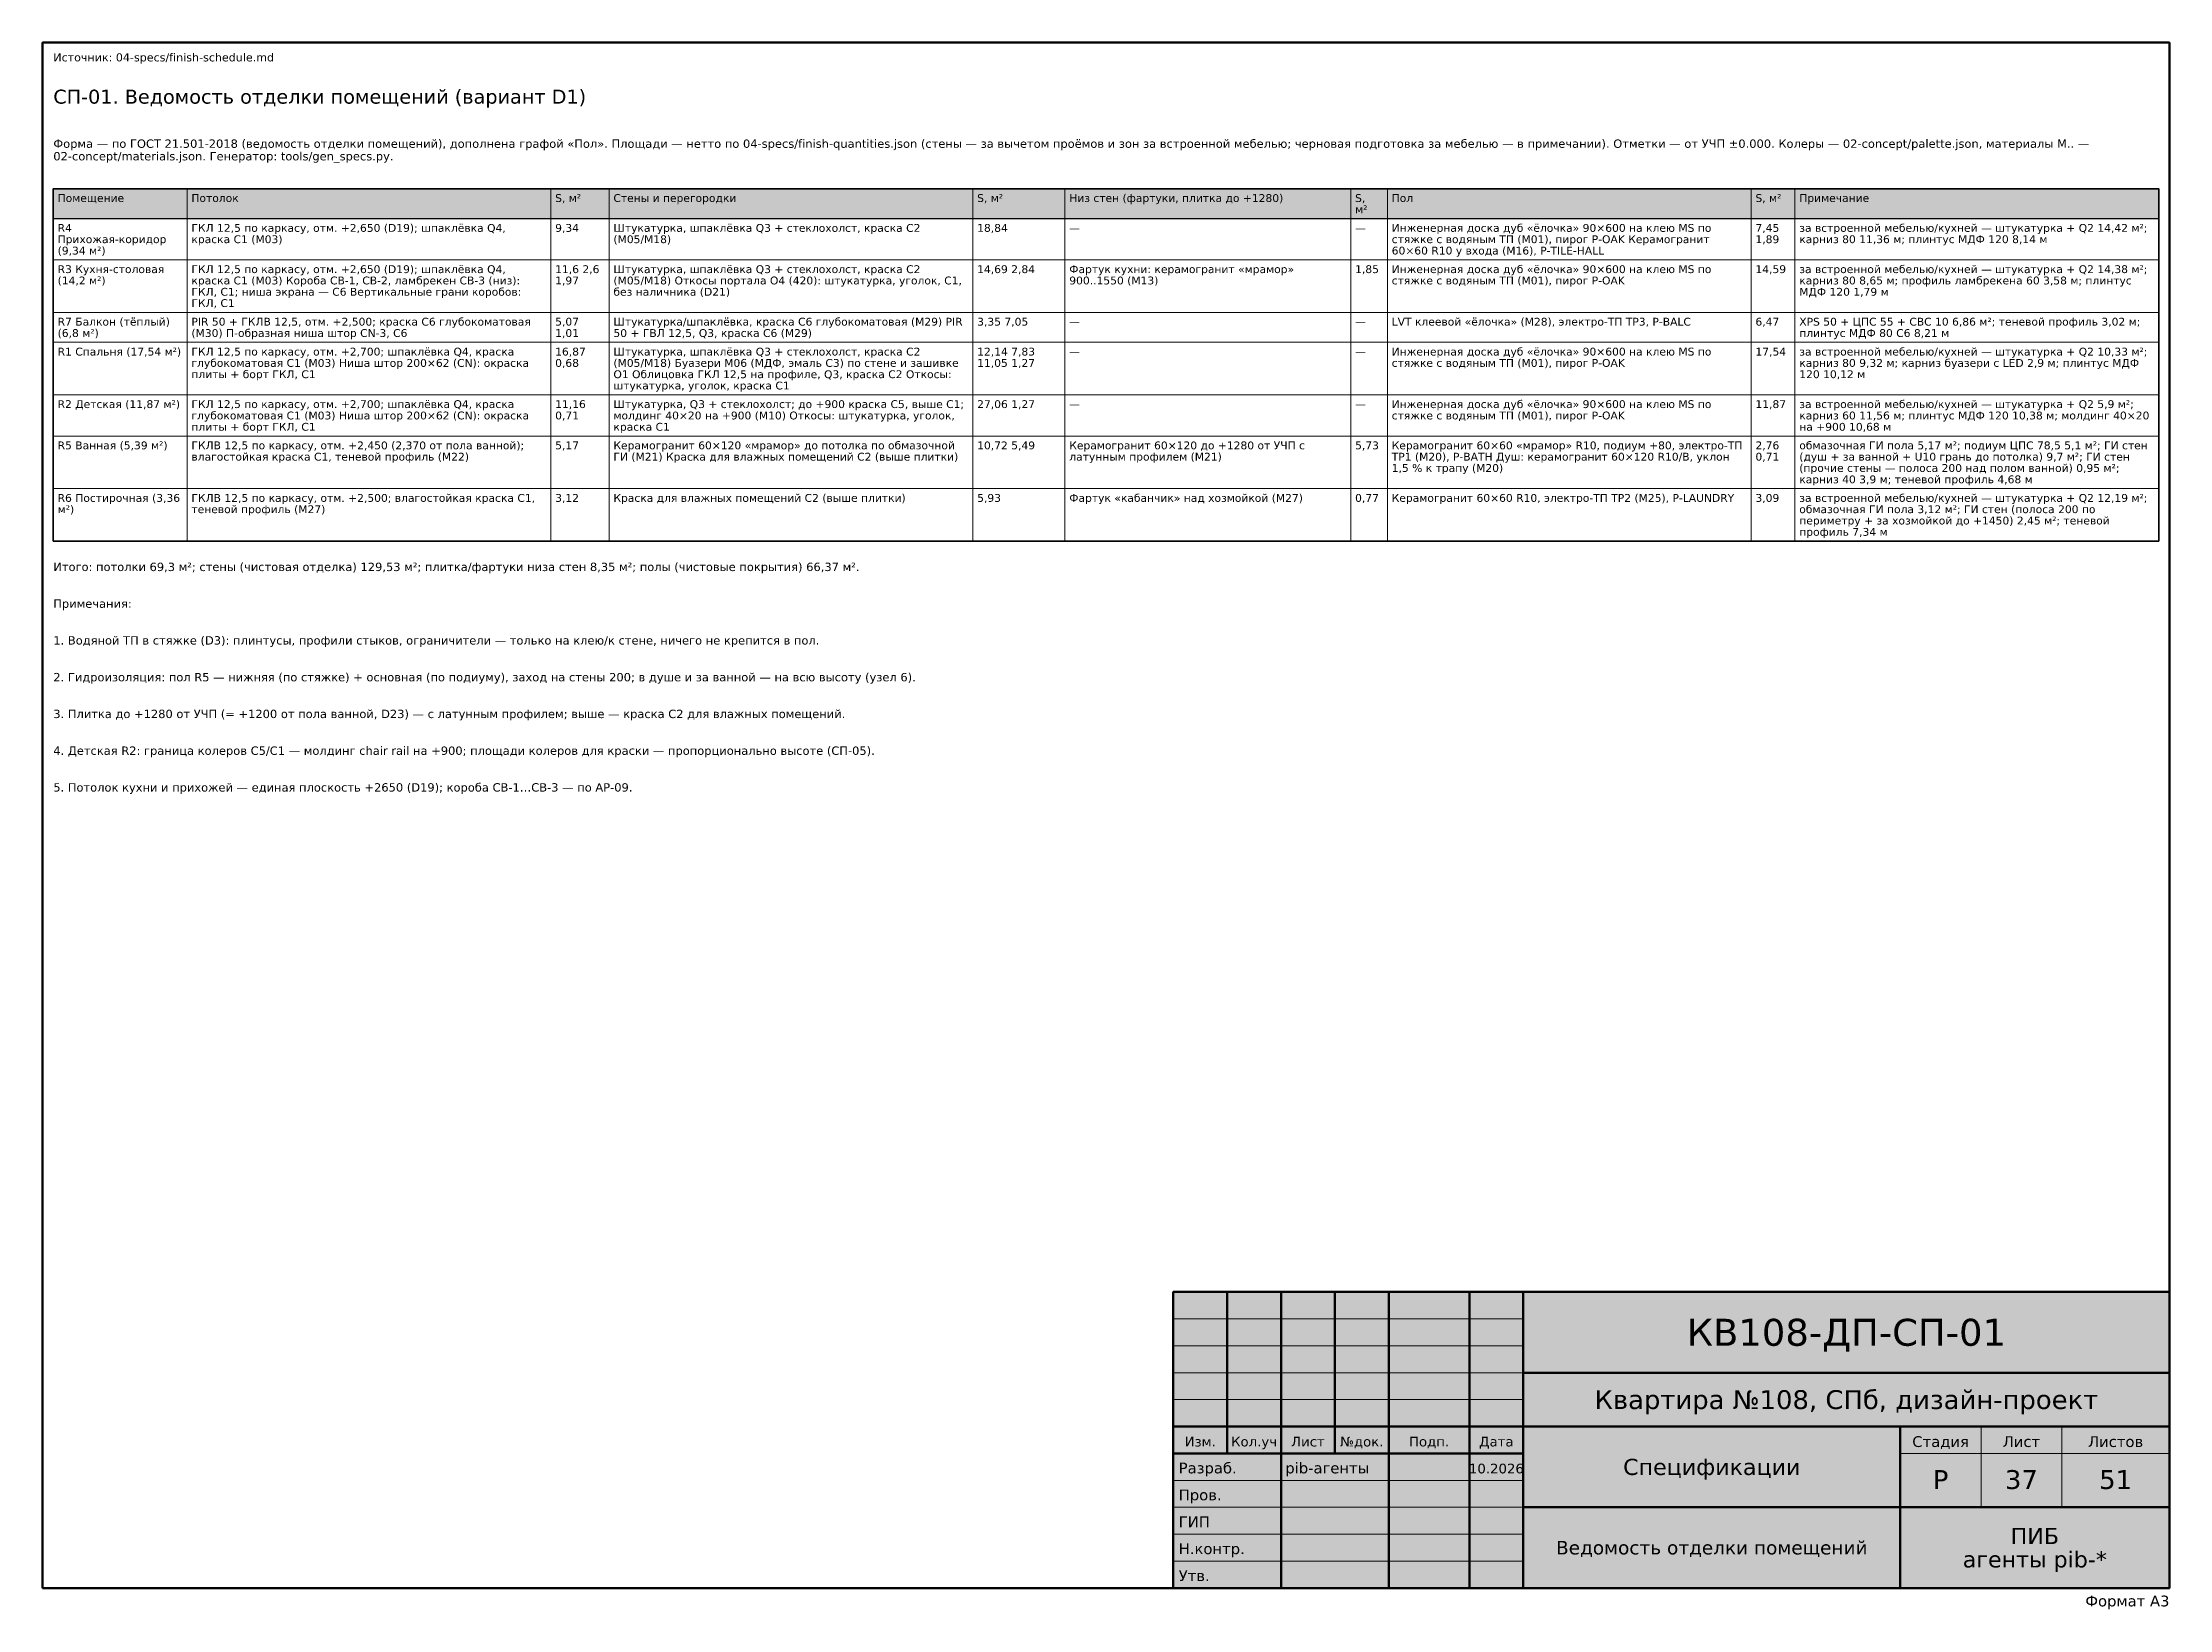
# Model space of a CAD drawing. Header units: millimetres. Extents: x 20 to 415, y 1 to 292.
import ezdxf
from ezdxf.enums import TextEntityAlignment as Align

# ---------------------------------------------------------------- set-up
doc = ezdxf.new("R2010")
doc.units = ezdxf.units.MM
doc.layers.add('FRAME', color=7, linetype='CONTINUOUS')
doc.layers.add('TEXT', color=7, linetype='CONTINUOUS')
doc.styles.add('GOST', font='DejaVuSans.ttf')

msp = doc.modelspace()

# ---------------------------------------------------------------- hatches: boundary and pattern name
at = {"layer": 'FRAME', "true_color": 0xffffff}
h = msp.add_hatch(color=7, dxfattribs=at)
h.dxf.hatch_style = 1
h.paths.add_polyline_path([(230, 5), (415, 5), (415, 60), (230, 60)])
at = {"layer": 'TEXT', "true_color": 0xe6e6e6}
h = msp.add_hatch(color=7, dxfattribs=at)
h.dxf.hatch_style = 1
h.paths.add_polyline_path([(22, 259.3), (413, 259.3), (413, 264.85), (22, 264.85)])

# ---------------------------------------------------------------- linework, layer by layer
at = {"layer": 'FRAME', "color": 7, "lineweight": 50}
for points in [[(20, 5), (415, 5), (415, 292), (20, 292)], [(230, 5), (415, 5), (415, 60), (230, 60)]]:
    msp.add_lwpolyline(points, close=True, dxfattribs=at)
for points in [[(240, 30), (240, 60)], [(250, 5), (250, 60)], [(260, 30), (260, 60)], [(270, 5), (270, 60)], [(285, 5), (285, 60)], [(295, 5), (295, 60)], [(295, 45), (415, 45)], [(230, 35), (295, 35)], [(295, 35), (415, 35)], [(365, 5), (365, 35)], [(230, 30), (295, 30)], [(295, 20), (415, 20)]]:
    msp.add_lwpolyline(points, dxfattribs=at)
at = {"layer": 'FRAME', "color": 7, "lineweight": 20}
for points in [[(230, 55), (295, 55)], [(230, 50), (295, 50)], [(230, 45), (295, 45)], [(230, 40), (295, 40)], [(380, 20), (380, 35)], [(395, 20), (395, 35)], [(365, 30), (415, 30)], [(230, 25), (295, 25)], [(230, 20), (295, 20)], [(230, 15), (295, 15)], [(230, 10), (295, 10)]]:
    msp.add_lwpolyline(points, dxfattribs=at)
at = {"layer": 'TEXT', "color": 7, "lineweight": 25}
msp.add_lwpolyline([(22, 259.3), (413, 259.3), (413, 264.85), (22, 264.85)], close=True, dxfattribs=at)
at = {"layer": 'TEXT', "color": 7, "lineweight": 15}
for points in [[(22, 264.85), (22, 259.3)], [(46.85, 264.85), (46.85, 259.3)], [(114.4, 264.85), (114.4, 259.3)], [(125.22, 264.85), (125.22, 259.3)], [(192.77, 264.85), (192.77, 259.3)], [(209.88, 264.85), (209.88, 259.3)], [(262.96, 264.85), (262.96, 259.3)], [(269.76, 264.85), (269.76, 259.3)], [(337.31, 264.85), (337.31, 259.3)], [(345.45, 264.85), (345.45, 259.3)], [(413, 264.85), (413, 259.3)], [(22, 259.3), (22, 251.64)], [(46.85, 259.3), (46.85, 251.64)], [(114.4, 259.3), (114.4, 251.64)], [(125.22, 259.3), (125.22, 251.64)], [(192.77, 259.3), (192.77, 251.64)], [(209.88, 259.3), (209.88, 251.64)], [(262.96, 259.3), (262.96, 251.64)], [(269.76, 259.3), (269.76, 251.64)], [(337.31, 259.3), (337.31, 251.64)], [(345.45, 259.3), (345.45, 251.64)], [(413, 259.3), (413, 251.64)], [(22, 251.64), (22, 241.89)], [(46.85, 251.64), (46.85, 241.89)], [(114.4, 251.64), (114.4, 241.89)], [(125.22, 251.64), (125.22, 241.89)], [(192.77, 251.64), (192.77, 241.89)], [(209.88, 251.64), (209.88, 241.89)], [(262.96, 251.64), (262.96, 241.89)], [(269.76, 251.64), (269.76, 241.89)], [(337.31, 251.64), (337.31, 241.89)], [(345.45, 251.64), (345.45, 241.89)], [(413, 251.64), (413, 241.89)], [(22, 241.89), (22, 236.33)], [(46.85, 241.89), (46.85, 236.33)], [(114.4, 241.89), (114.4, 236.33)], [(125.22, 241.89), (125.22, 236.33)], [(192.77, 241.89), (192.77, 236.33)], [(209.88, 241.89), (209.88, 236.33)], [(262.96, 241.89), (262.96, 236.33)], [(269.76, 241.89), (269.76, 236.33)], [(337.31, 241.89), (337.31, 236.33)], [(345.45, 241.89), (345.45, 236.33)], [(413, 241.89), (413, 236.33)], [(22, 236.33), (22, 226.58)], [(46.85, 236.33), (46.85, 226.58)], [(114.4, 236.33), (114.4, 226.58)], [(125.22, 236.33), (125.22, 226.58)], [(192.77, 236.33), (192.77, 226.58)], [(209.88, 236.33), (209.88, 226.58)], [(262.96, 236.33), (262.96, 226.58)], [(269.76, 236.33), (269.76, 226.58)], [(337.31, 236.33), (337.31, 226.58)], [(345.45, 236.33), (345.45, 226.58)], [(413, 236.33), (413, 226.58)], [(22, 226.58), (22, 218.92)], [(46.85, 226.58), (46.85, 218.92)], [(114.4, 226.58), (114.4, 218.92)], [(125.22, 226.58), (125.22, 218.92)], [(192.77, 226.58), (192.77, 218.92)], [(209.88, 226.58), (209.88, 218.92)], [(262.96, 226.58), (262.96, 218.92)], [(269.76, 226.58), (269.76, 218.92)], [(337.31, 226.58), (337.31, 218.92)], [(345.45, 226.58), (345.45, 218.92)], [(413, 226.58), (413, 218.92)], [(22, 218.92), (22, 209.16)], [(46.85, 218.92), (46.85, 209.16)], [(114.4, 218.92), (114.4, 209.16)], [(125.22, 218.92), (125.22, 209.16)], [(192.77, 218.92), (192.77, 209.16)], [(209.88, 218.92), (209.88, 209.16)], [(262.96, 218.92), (262.96, 209.16)], [(269.76, 218.92), (269.76, 209.16)], [(337.31, 218.92), (337.31, 209.16)], [(345.45, 218.92), (345.45, 209.16)], [(413, 218.92), (413, 209.16)], [(22, 209.16), (22, 199.41)], [(46.85, 209.16), (46.85, 199.41)], [(114.4, 209.16), (114.4, 199.41)], [(125.22, 209.16), (125.22, 199.41)], [(192.77, 209.16), (192.77, 199.41)], [(209.88, 209.16), (209.88, 199.41)], [(262.96, 209.16), (262.96, 199.41)], [(269.76, 209.16), (269.76, 199.41)], [(337.31, 209.16), (337.31, 199.41)], [(345.45, 209.16), (345.45, 199.41)], [(413, 209.16), (413, 199.41)]]:
    msp.add_lwpolyline(points, dxfattribs=at)
at = {"layer": 'TEXT', "color": 7, "lineweight": 35}
msp.add_lwpolyline([(22, 199.41), (413, 199.41), (413, 264.85), (22, 264.85)], close=True, dxfattribs=at)
at = {"layer": 'TEXT', "color": 7, "lineweight": 15}
for points in [[(22, 251.64), (413, 251.64), (413, 259.3), (22, 259.3)], [(22, 241.89), (413, 241.89), (413, 251.64), (22, 251.64)], [(22, 236.33), (413, 236.33), (413, 241.89), (22, 241.89)], [(22, 226.58), (413, 226.58), (413, 236.33), (22, 236.33)], [(22, 218.92), (413, 218.92), (413, 226.58), (22, 226.58)], [(22, 209.16), (413, 209.16), (413, 218.92), (22, 218.92)], [(22, 199.41), (413, 199.41), (413, 209.16), (22, 209.16)]]:
    msp.add_lwpolyline(points, close=True, dxfattribs=at)

# ---------------------------------------------------------------- texts
at = {"layer": 'FRAME', "color": 7, "style": 'GOST'}
for s, height, p in [('КВ108-ДП-СП-01', 5, (355, 50)), ('Квартира №108, СПб, дизайн-проект', 3.5, (355, 38.25)), ('Изм.', 1.8, (235, 31.3)), ('Кол.уч', 1.8, (245, 31.3)), ('Лист', 1.8, (255, 31.3)), ('№док.', 1.8, (265, 31.3)), ('Подп.', 1.8, (277.5, 31.3)), ('Дата', 1.8, (290, 31.3)), ('Стадия', 2, (372.5, 31.2)), ('Лист', 2, (387.5, 31.2)), ('Листов', 2, (405, 31.2)), ('10.2026', 1.8, (290, 26.3)), ('Спецификации', 3, (330, 26)), ('Р', 3.5, (372.5, 23.4)), ('37', 3.5, (387.5, 23.4)), ('51', 3.5, (405, 23.4)), ('ПИБ', 3, (390, 13.18)), ('Ведомость отделки помещений', 2.5, (330, 11.25)), ('агенты pib-*', 3, (390, 8.83))]:
    msp.add_text(s, height=height, dxfattribs=at).set_placement(p, align=Align.CENTER)
for s, p in [('Разраб.', (231, 26.3)), ('pib-агенты', (250.8, 26.3)), ('Пров.', (231, 21.3)), ('ГИП', (231, 16.3)), ('Н.контр.', (231, 11.3)), ('Утв.', (231, 6.3))]:
    msp.add_text(s, height=2, dxfattribs=at).set_placement(p)
msp.add_text('Формат A3', height=2, dxfattribs=at).set_placement((415, 1.6), align=Align.RIGHT)
at = {"layer": 'TEXT', "color": 7, "style": 'GOST'}
for s, height, p in [('Источник: 04-specs/finish-schedule.md', 1.5, (22, 288.5)), ('СП-01. Ведомость отделки помещений (вариант D1)', 2.6, (22, 280.65)), ('Форма — по ГОСТ 21.501-2018 (ведомость отделки помещений), дополнена графой «Пол». Площади — нетто по 04-specs/finish-quantities.json (стены — за вычетом проёмов и зон за встроенной мебелью; черновая подготовка за мебелью — в примечании). Отметки — от УЧП ±0.000. Колеры — 02-concept/palette.json, материалы M.. —', 1.55, (22, 272.45)), ('02-concept/materials.json. Генератор: tools/gen_specs.py.', 1.55, (22, 270.12)), ('Помещение', 1.45, (22.8, 262.4)), ('Потолок', 1.45, (47.65, 262.4)), ('S, м²', 1.45, (115.2, 262.4)), ('Стены и перегородки', 1.45, (126.02, 262.4)), ('S, м²', 1.45, (193.57, 262.4)), ('Низ стен (фартуки, плитка до +1280)', 1.45, (210.68, 262.4)), ('S,', 1.45, (263.76, 262.4)), ('м²', 1.45, (263.76, 260.3)), ('Пол', 1.45, (270.56, 262.4)), ('S, м²', 1.45, (338.11, 262.4)), ('Примечание', 1.45, (346.25, 262.4)), ('R4', 1.45, (22.8, 256.85)), ('ГКЛ 12,5 по каркасу, отм. +2,650 (D19); шпаклёвка Q4,', 1.45, (47.65, 256.85)), ('9,34', 1.45, (115.2, 256.85)), ('Штукатурка, шпаклёвка Q3 + стеклохолст, краска C2', 1.45, (126.02, 256.85)), ('18,84', 1.45, (193.57, 256.85)), ('—', 1.45, (210.68, 256.85)), ('—', 1.45, (263.76, 256.85)), ('Инженерная доска дуб «ёлочка» 90×600 на клею MS по', 1.45, (270.56, 256.85)), ('7,45', 1.45, (338.11, 256.85)), ('за встроенной мебелью/кухней — штукатурка + Q2 14,42 м²;', 1.45, (346.25, 256.85)), ('(9,34 м²)', 1.45, (22.8, 252.64)), ('Прихожая-коридор', 1.45, (22.8, 254.75)), ('краска C1 (M03)', 1.45, (47.65, 254.75)), ('(M05/M18)', 1.45, (126.02, 254.75)), ('стяжке с водяным ТП (M01), пирог P-OAK Керамогранит', 1.45, (270.56, 254.75)), ('60×60 R10 у входа (M16), P-TILE-HALL', 1.45, (270.56, 252.64)), ('1,89', 1.45, (338.11, 254.75)), ('карниз 80 11,36 м; плинтус МДФ 120 8,14 м', 1.45, (346.25, 254.75)), ('R3 Кухня-столовая', 1.45, (22.8, 249.19)), ('ГКЛ 12,5 по каркасу, отм. +2,650 (D19); шпаклёвка Q4,', 1.45, (47.65, 249.19)), ('11,6 2,6', 1.45, (115.2, 249.19)), ('Штукатурка, шпаклёвка Q3 + стеклохолст, краска C2', 1.45, (126.02, 249.19)), ('14,69 2,84', 1.45, (193.57, 249.19)), ('Фартук кухни: керамогранит «мрамор»', 1.45, (210.68, 249.19)), ('1,85', 1.45, (263.76, 249.19)), ('Инженерная доска дуб «ёлочка» 90×600 на клею MS по', 1.45, (270.56, 249.19)), ('14,59', 1.45, (338.11, 249.19)), ('за встроенной мебелью/кухней — штукатурка + Q2 14,38 м²;', 1.45, (346.25, 249.19)), ('(14,2 м²)', 1.45, (22.8, 247.09)), ('краска C1 (M03) Короба CB-1, CB-2, ламбрекен CB-3 (низ):', 1.45, (47.65, 247.09)), ('ГКЛ, C1; ниша экрана — C6 Вертикальные грани коробов:', 1.45, (47.65, 244.99)), ('1,97', 1.45, (115.2, 247.09)), ('без наличника (D21)', 1.45, (126.02, 244.99)), ('(M05/M18) Откосы портала O4 (420): штукатурка, уголок, C1,', 1.45, (126.02, 247.09)), ('900..1550 (M13)', 1.45, (210.68, 247.09)), ('стяжке с водяным ТП (M01), пирог P-OAK', 1.45, (270.56, 247.09)), ('карниз 80 8,65 м; профиль ламбрекена 60 3,58 м; плинтус', 1.45, (346.25, 247.09)), ('МДФ 120 1,79 м', 1.45, (346.25, 244.99)), ('ГКЛ, C1', 1.45, (47.65, 242.89)), ('PIR 50 + ГКЛВ 12,5, отм. +2,500; краска C6 глубокоматовая', 1.45, (47.65, 239.44)), ('Штукатурка/шпаклёвка, краска C6 глубокоматовая (M29) PIR', 1.45, (126.02, 239.44)), ('(6,8 м²)', 1.45, (22.8, 237.33)), ('R7 Балкон (тёплый)', 1.45, (22.8, 239.44)), ('(M30) П-образная ниша штор CN-3, C6', 1.45, (47.65, 237.33)), ('5,07', 1.45, (115.2, 239.44)), ('1,01', 1.45, (115.2, 237.33)), ('50 + ГВЛ 12,5, Q3, краска C6 (M29)', 1.45, (126.02, 237.33)), ('3,35 7,05', 1.45, (193.57, 239.44)), ('—', 1.45, (210.68, 239.44)), ('—', 1.45, (263.76, 239.44)), ('LVT клеевой «ёлочка» (M28), электро-ТП TP3, P-BALC', 1.45, (270.56, 239.44)), ('6,47', 1.45, (338.11, 239.44)), ('XPS 50 + ЦПС 55 + СВС 10 6,86 м²; теневой профиль 3,02 м;', 1.45, (346.25, 239.44)), ('плинтус МДФ 80 C6 8,21 м', 1.45, (346.25, 237.33)), ('R1 Спальня (17,54 м²)', 1.45, (22.8, 233.88)), ('глубокоматовая C1 (M03) Ниша штор 200×62 (CN): окраска', 1.45, (47.65, 231.78)), ('ГКЛ 12,5 по каркасу, отм. +2,700; шпаклёвка Q4, краска', 1.45, (47.65, 233.88)), ('0,68', 1.45, (115.2, 231.78)), ('16,87', 1.45, (115.2, 233.88)), ('(M05/M18) Буазери M06 (МДФ, эмаль C3) по стене и зашивке', 1.45, (126.02, 231.78)), ('Штукатурка, шпаклёвка Q3 + стеклохолст, краска C2', 1.45, (126.02, 233.88)), ('12,14 7,83', 1.45, (193.57, 233.88)), ('11,05 1,27', 1.45, (193.57, 231.78)), ('—', 1.45, (210.68, 233.88)), ('—', 1.45, (263.76, 233.88)), ('стяжке с водяным ТП (M01), пирог P-OAK', 1.45, (270.56, 231.78)), ('Инженерная доска дуб «ёлочка» 90×600 на клею MS по', 1.45, (270.56, 233.88)), ('17,54', 1.45, (338.11, 233.88)), ('за встроенной мебелью/кухней — штукатурка + Q2 10,33 м²;', 1.45, (346.25, 233.88)), ('карниз 80 9,32 м; карниз буазери с LED 2,9 м; плинтус МДФ', 1.45, (346.25, 231.78)), ('плиты + борт ГКЛ, C1', 1.45, (47.65, 229.68)), ('O1 Облицовка ГКЛ 12,5 на профиле, Q3, краска C2 Откосы:', 1.45, (126.02, 229.68)), ('120 10,12 м', 1.45, (346.25, 229.68)), ('R2 Детская (11,87 м²)', 1.45, (22.8, 224.13)), ('ГКЛ 12,5 по каркасу, отм. +2,700; шпаклёвка Q4, краска', 1.45, (47.65, 224.13)), ('11,16', 1.45, (115.2, 224.13)), ('штукатурка, уголок, краска C1', 1.45, (126.02, 227.58)), ('Штукатурка, Q3 + стеклохолст; до +900 краска C5, выше C1;', 1.45, (126.02, 224.13)), ('27,06 1,27', 1.45, (193.57, 224.13)), ('Инженерная доска дуб «ёлочка» 90×600 на клею MS по', 1.45, (270.56, 224.13)), ('11,87', 1.45, (338.11, 224.13)), ('за встроенной мебелью/кухней — штукатурка + Q2 5,9 м²;', 1.45, (346.25, 224.13)), ('глубокоматовая C1 (M03) Ниша штор 200×62 (CN): окраска', 1.45, (47.65, 222.02)), ('плиты + борт ГКЛ, C1', 1.45, (47.65, 219.92)), ('0,71', 1.45, (115.2, 222.02)), ('молдинг 40×20 на +900 (M10) Откосы: штукатурка, уголок,', 1.45, (126.02, 222.02)), ('краска C1', 1.45, (126.02, 219.92)), ('—', 1.45, (210.68, 224.13)), ('—', 1.45, (263.76, 224.13)), ('стяжке с водяным ТП (M01), пирог P-OAK', 1.45, (270.56, 222.02)), ('карниз 60 11,56 м; плинтус МДФ 120 10,38 м; молдинг 40×20', 1.45, (346.25, 222.02)), ('на +900 10,68 м', 1.45, (346.25, 219.92)), ('R5 Ванная (5,39 м²)', 1.45, (22.8, 216.47)), ('ГКЛВ 12,5 по каркасу, отм. +2,450 (2,370 от пола ванной);', 1.45, (47.65, 216.47)), ('5,17', 1.45, (115.2, 216.47)), ('Керамогранит 60×120 «мрамор» до потолка по обмазочной', 1.45, (126.02, 216.47)), ('10,72 5,49', 1.45, (193.57, 216.47)), ('Керамогранит 60×120 до +1280 от УЧП с', 1.45, (210.68, 216.47)), ('5,73', 1.45, (263.76, 216.47)), ('Керамогранит 60×60 «мрамор» R10, подиум +80, электро-ТП', 1.45, (270.56, 216.47)), ('2,76', 1.45, (338.11, 216.47)), ('обмазочная ГИ пола 5,17 м²; подиум ЦПС 78,5 5,1 м²; ГИ стен', 1.45, (346.25, 216.47)), ('влагостойкая краска C1, теневой профиль (M22)', 1.45, (47.65, 214.37)), ('ГИ (M21) Краска для влажных помещений C2 (выше плитки)', 1.45, (126.02, 214.37)), ('латунным профилем (M21)', 1.45, (210.68, 214.37)), ('TP1 (M20), P-BATH Душ: керамогранит 60×120 R10/B, уклон', 1.45, (270.56, 214.37)), ('1,5 % к трапу (M20)', 1.45, (270.56, 212.27)), ('0,71', 1.45, (338.11, 214.37)), ('(душ + за ванной + U10 грань до потолка) 9,7 м²; ГИ стен', 1.45, (346.25, 214.37)), ('(прочие стены — полоса 200 над полом ванной) 0,95 м²;', 1.45, (346.25, 212.27)), ('карниз 40 3,9 м; теневой профиль 4,68 м', 1.45, (346.25, 210.16)), ('м²)', 1.45, (22.8, 204.61)), ('R6 Постирочная (3,36', 1.45, (22.8, 206.71)), ('теневой профиль (M27)', 1.45, (47.65, 204.61)), ('ГКЛВ 12,5 по каркасу, отм. +2,500; влагостойкая краска C1,', 1.45, (47.65, 206.71)), ('3,12', 1.45, (115.2, 206.71)), ('Краска для влажных помещений C2 (выше плитки)', 1.45, (126.02, 206.71)), ('5,93', 1.45, (193.57, 206.71)), ('Фартук «кабанчик» над хозмойкой (M27)', 1.45, (210.68, 206.71)), ('0,77', 1.45, (263.76, 206.71)), ('Керамогранит 60×60 R10, электро-ТП TP2 (M25), P-LAUNDRY', 1.45, (270.56, 206.71)), ('3,09', 1.45, (338.11, 206.71)), ('обмазочная ГИ пола 3,12 м²; ГИ стен (полоса 200 по', 1.45, (346.25, 204.61)), ('за встроенной мебелью/кухней — штукатурка + Q2 12,19 м²;', 1.45, (346.25, 206.71)), ('периметру + за хозмойкой до +1450) 2,45 м²; теневой', 1.45, (346.25, 202.51)), ('профиль 7,34 м', 1.45, (346.25, 200.41)), ('Итого: потолки 69,3 м²; стены (чистовая отделка) 129,53 м²; плитка/фартуки низа стен 8,35 м²; полы (чистовые покрытия) 66,37 м².', 1.55, (22, 193.86)), ('Примечания:', 1.55, (22, 187.03)), ('1. Водяной ТП в стяжке (D3): плинтусы, профили стыков, ограничители — только на клею/к стене, ничего не крепится в пол.', 1.55, (22, 180.21)), ('2. Гидроизоляция: пол R5 — нижняя (по стяжке) + основная (по подиуму), заход на стены 200; в душе и за ванной — на всю высоту (узел 6).', 1.55, (22, 173.38)), ('3. Плитка до +1280 от УЧП (= +1200 от пола ванной, D23) — с латунным профилем; выше — краска C2 для влажных помещений.', 1.55, (22, 166.56)), ('4. Детская R2: граница колеров C5/C1 — молдинг chair rail на +900; площади колеров для краски — пропорционально высоте (СП-05).', 1.55, (22, 159.73)), ('5. Потолок кухни и прихожей — единая плоскость +2650 (D19); короба CB-1…CB-3 — по АР-09.', 1.55, (22, 152.91))]:
    msp.add_text(s, height=height, dxfattribs=at).set_placement(p)

doc.saveas('drawing.dxf')
